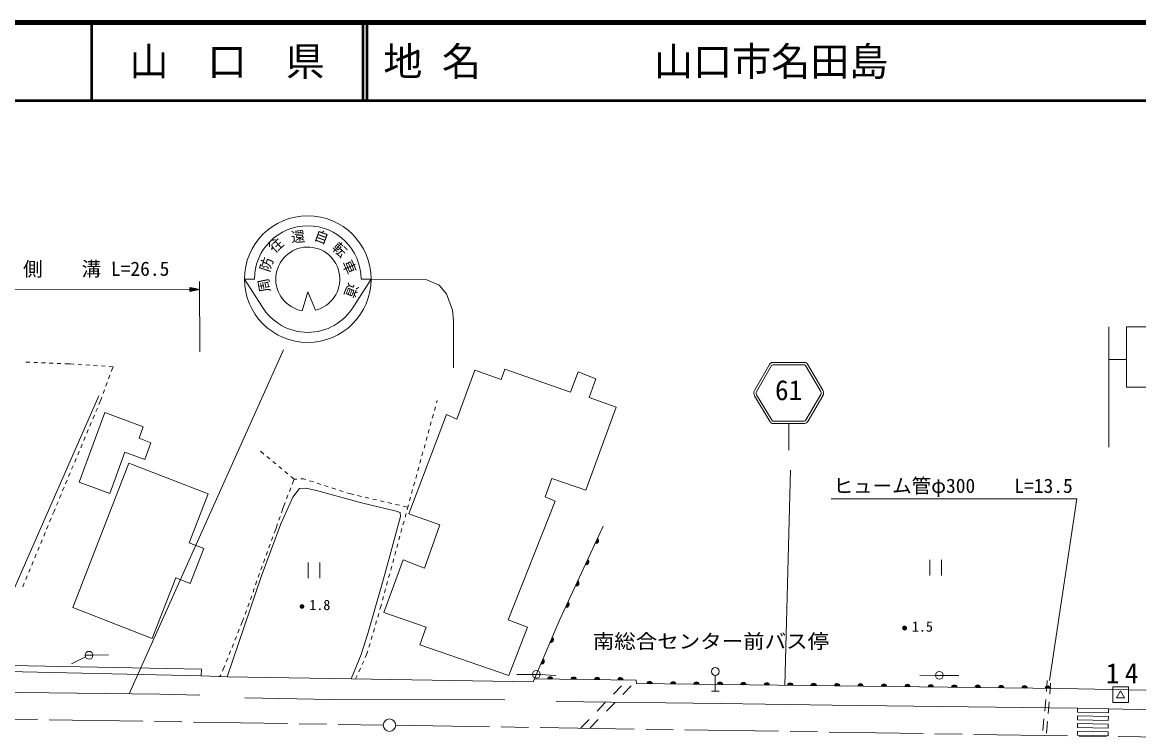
# Model space of a CAD drawing. Units: millimetres, scale not verified. Extents: x 40000 to 680000, y 20000 to 380000.
# Drawn here: x 324166 to 467069, y 288987 to 380000 of the extents above; entities that cross this region are included whole.
import ezdxf
from ezdxf.enums import TextEntityAlignment as Align

# ---------------------------------------------------------------- set-up
doc = ezdxf.new("R2010")
doc.units = ezdxf.units.MM
doc.header["$LTSCALE"] = 1000
doc.linetypes.add('CHAIN', pattern=[18.5, 12, -1.5, 3.5, -1.5])
for name, color, linetype, lineweight in [('M-BGD', 7, 'Continuous', 13), ('M-BMK', 2, 'CHAIN', 13), ('M-BMK-SRVR', 3, 'Continuous', 13), ('M-STR-HTXT', 7, 'Continuous', 13), ('M-STR-STRC', 7, 'Continuous', 13), ('M-STR-STRD', 7, 'Continuous', 13), ('M-TTL', 2, 'Continuous', 140), ('M-TTL-LINE', 7, 'Continuous', 50)]:
    doc.layers.add(name, color=color, linetype=linetype, lineweight=lineweight)
doc.layers.add('M-BGD-HTXT', color=7, linetype='Continuous')
doc.layers.add('M-TTL-TXT', color=7, linetype='Continuous')
doc.styles.add('ＭＳ ゴシック', font='')
doc.styles.get('ＭＳ ゴシック').set_extended_font_data('MS Gothic')

msp = doc.modelspace()

# ---------------------------------------------------------------- linework, layer by layer
at = {"layer": 'M-BGD'}
for p, q in [((324619, 336536), (325119, 336515)), ((325618, 336494), (326118, 336473)), ((326618, 336451), (327117, 336430)), ((327617, 336409), (328116, 336388)), ((328616, 336367), (329115, 336346)), ((329615, 336325), (330287, 336297)), ((330287, 336297), (330796, 336263)), ((331294, 336229), (331793, 336196)), ((332292, 336163), (332791, 336129)), ((333290, 336096), (333789, 336063)), ((334288, 336029), (334787, 335996)), ((335286, 335963), (335794, 335929)), ((335794, 335929), (335559, 335306)), ((335383, 334838), (335207, 334370)), ((334678, 332967), (334501, 332499)), ((335030, 333902), (334854, 333435)), ((334325, 332031), (334090, 331408)), ((377180, 331296), (377270, 331623)), ((333771, 330648), (333577, 330187)), ((334090, 331408), (333965, 331109)), ((376914, 330332), (377047, 330814)), ((332996, 328805), (332803, 328344)), ((333384, 329726), (333190, 329265)), ((376383, 328404), (376516, 328886)), ((376649, 329368), (376781, 329850)), ((332609, 327883), (332415, 327422)), ((376117, 327440), (376250, 327922)), ((331835, 326039), (331641, 325578)), ((332222, 326961), (332028, 326500)), ((375586, 325511), (375719, 325994)), ((375852, 326476), (375984, 326958)), ((331447, 325117), (331254, 324656)), ((354666, 325111), (355084, 324767)), ((355469, 324449), (355855, 324131)), ((375320, 324547), (375453, 325029)), ((330673, 323273), (330479, 322812)), ((331060, 324195), (330866, 323734)), ((356241, 323813), (356626, 323494)), ((357012, 323176), (357398, 322858)), ((374789, 322619), (374922, 323101)), ((375054, 323583), (375187, 324065)), ((330286, 322351), (330092, 321890)), ((357783, 322540), (358169, 322222)), ((358555, 321903), (358972, 321559)), ((358972, 321559), (358719, 320912)), ((358972, 321559), (359323, 321570)), ((359823, 321585), (360174, 321595)), ((360174, 321595), (360472, 321499)), ((374523, 321655), (374656, 322137)), ((329511, 320507), (329317, 320046)), ((329898, 321429), (329705, 320968)), ((358537, 320446), (358354, 319980)), ((360948, 321345), (361424, 321191)), ((361900, 321038), (362375, 320884)), ((362851, 320730), (363327, 320577)), ((363803, 320423), (364279, 320269)), ((364754, 320115), (365230, 319962)), ((373992, 319727), (374125, 320209)), ((374257, 320691), (374390, 321173)), ((329124, 319585), (328930, 319124)), ((358172, 319515), (357990, 319049)), ((365706, 319808), (366004, 319712)), ((366004, 319712), (366589, 319574)), ((367076, 319460), (367563, 319346)), ((368050, 319232), (368537, 319118)), ((369023, 319004), (369510, 318890)), ((369997, 318775), (370484, 318661)), ((373726, 318763), (373859, 319245)), ((328224, 317442), (328048, 317020)), ((328349, 317741), (328224, 317442)), ((328736, 318663), (328543, 318202)), ((357555, 317936), (357322, 317255)), ((357808, 318583), (357555, 317936)), ((370971, 318547), (371457, 318433)), ((371944, 318319), (372431, 318205)), ((372918, 318091), (373503, 317954)), ((373503, 317954), (373417, 317635)), ((373503, 317954), (373593, 318281)), ((327857, 316558), (327665, 316096)), ((356837, 315836), (356604, 315155)), ((357160, 316782), (356998, 316309)), ((373024, 316187), (372893, 315705)), ((373286, 317152), (373155, 316670)), ((327089, 314711), (326898, 314249)), ((327473, 315635), (327281, 315173)), ((356604, 315155), (356415, 314633)), ((372762, 315222), (372631, 314740)), ((326706, 313788), (326514, 313326)), ((355905, 313223), (355735, 312753)), ((356245, 314163), (356075, 313693)), ((372239, 313292), (372108, 312809)), ((372500, 314257), (372370, 313775)), ((325939, 311941), (325747, 311479)), ((326322, 312864), (326130, 312402)), ((355565, 312282), (355395, 311812)), ((371977, 312327), (371846, 311844)), ((325555, 311017), (325363, 310555)), ((354885, 310401), (354715, 309931)), ((355225, 311342), (355055, 310872)), ((360769, 310899), (360769, 308899)), ((362269, 310899), (362269, 308899)), ((371454, 310397), (371323, 309914)), ((371715, 311362), (371584, 310879)), ((440346, 311220), (440346, 309220)), ((441846, 311220), (441846, 309220)), ((324788, 309170), (324596, 308708)), ((325171, 310094), (324979, 309632)), ((354545, 309461), (354375, 308991)), ((371192, 309431), (371061, 308949)), ((324404, 308247), (324212, 307785)), ((353865, 307580), (353695, 307110)), ((354205, 308521), (354035, 308050)), ((370668, 307501), (370537, 307019)), ((370930, 308466), (370799, 307984)), ((353525, 306640), (353355, 306170)), ((370407, 306536), (370276, 306053)), ((352845, 304759), (352675, 304289)), ((353185, 305699), (353015, 305229)), ((370059, 305252), (369944, 304860)), ((370145, 305571), (370059, 305252)), ((352316, 303297), (352124, 302815)), ((352505, 303819), (352316, 303297)), ((369522, 303420), (369381, 302940)), ((369803, 304380), (369662, 303900)), ((351939, 302351), (351754, 301886)), ((369241, 302461), (369100, 301981)), ((351198, 300493), (351013, 300029)), ((351569, 301422), (351383, 300957)), ((368679, 300541), (368538, 300061)), ((368960, 301501), (368819, 301021)), ((332260, 298798), (330465, 297916)), ((332209, 299018), (333209, 299018)), ((333209, 299027), (335208, 299061)), ((350828, 299564), (350642, 299100)), ((368283, 299189), (368072, 298726)), ((368398, 299581), (368283, 299189)), ((350087, 297706), (349895, 297224)), ((350457, 298635), (350272, 298171)), ((367452, 297360), (367246, 296905)), ((367866, 298271), (367659, 297815)), ((349574, 296533), (349463, 296294)), ((349895, 297224), (349784, 296986)), ((367039, 296449), (366829, 295986)), ((389462, 296570), (387462, 296570)), ((389462, 296570), (390462, 296570)), ((390462, 296545), (392459, 296448)), ((412869, 296442), (412869, 294442)), ((441045, 296449), (439045, 296476)), ((441045, 296442), (442045, 296442)), ((442045, 296441), (444045, 296437)), ((399833, 294040), (400874, 295121)), ((402092, 295086), (401044, 294013)), ((412369, 294442), (413369, 294442)), ((455250, 294365), (455372, 295785)), ((455678, 294039), (455801, 295459)), ((397752, 291880), (398792, 292960)), ((455036, 291874), (455164, 293369)), ((455464, 291548), (455593, 293042)), ((399995, 292940), (398947, 291867)), ((395670, 289719), (396711, 290800)), ((397899, 290793), (396851, 289720)), ((454821, 289384), (454950, 290878)), ((455250, 289057), (455379, 290552))]:
    msp.add_line(p, q, dxfattribs=at)
for points in [[(373656, 317125), (377620, 315711), (375629, 310177), (372929, 311208), (370462, 304499), (375844, 302615), (375055, 300355), (386464, 296426), (388850, 302633), (386374, 303557), (392375, 318743), (391084, 319281), (391963, 321631), (396286, 320124), (400179, 330762), (396717, 332000), (397578, 334404), (395317, 335265), (394349, 332700), (385935, 335642), (385469, 334314), (382078, 335480), (379786, 329219), (378468, 329807)], [(334728, 330058), (331444, 321183), (335360, 319733), (337305, 324989), (339832, 324054), (340632, 326215), (339114, 326777), (339653, 328235)], [(337811, 323597), (330637, 305127), (340799, 301179), (343804, 308915), (345666, 308192), (347404, 312666), (345522, 313397), (347954, 319657)], [(463198, 292164), (459224, 292240), (459218, 291740), (463192, 291664)], [(463186, 291183), (459229, 291258), (459223, 290758), (463180, 290683)], [(463174, 290201), (459234, 290277), (459228, 289777), (463167, 289701)], [(463161, 289220), (459239, 289295), (459233, 288795), (463155, 288720)]]:
    msp.add_lwpolyline(points, close=True, dxfattribs=at)
for points in [[(295484, 329542), (293421, 320878), (291986, 317236), (287142, 304732), (284774, 298866), (284344, 297718), (284631, 297467), (299234, 297251), (318877, 297036), (320169, 300839), (323488, 308428), (333946, 332233)], [(350379, 296265), (354765, 309199), (357259, 315855), (358802, 319236), (359663, 320348), (360470, 320402), (361833, 320097), (367592, 318537), (372023, 317460), (372543, 317276), (372579, 316783), (372458, 316321), (371207, 311760), (370274, 308320), (368381, 301808), (367538, 299117), (366282, 295996)], [(389550, 295601), (392985, 303602), (398510, 315550)], [(320330, 297772), (320438, 297763), (347105, 297251), (347051, 296372), (320339, 297000)], [(347051, 296372), (350379, 296265), (366282, 295996), (389550, 295601)], [(457155, 294776), (402780, 295404), (402762, 295852), (389719, 295996)], [(558512, 293251), (535550, 293592), (511403, 293933), (483059, 294273), (457155, 294776)]]:
    msp.add_lwpolyline(points, dxfattribs=at)
for centre, radius in [((359965, 305260), 250), ((359965, 305260), 204), ((359965, 305260), 159), ((359965, 305260), 114), ((359965, 305260), 68.2), ((359965, 305260), 22.7), ((437105, 302497), 250), ((437105, 302497), 204), ((437105, 302497), 159), ((437105, 302497), 114), ((437105, 302497), 68.2), ((437105, 302497), 22.7), ((332709, 299018), 500), ((412869, 296942), 500), ((389962, 296570), 500), ((441545, 296442), 500)]:
    msp.add_circle(centre, radius, dxfattribs=at)
for centre, radius, start, end in [((397588, 313683), 354, 253.97864, 56.38382), ((397588, 313683), 283, 256.20268, 54.15978), ((397588, 313683), 212, 259.94901, 50.41345), ((397588, 313683), 142, 267.66074, 42.70172), ((397588, 313683), 100, 277.9784, 32.38406), ((396328, 310960), 354, 253.97864, 56.38382), ((396328, 310960), 283, 256.20268, 54.15978), ((396328, 310960), 212, 259.94901, 50.41345), ((396328, 310960), 142, 267.66074, 42.70172), ((396328, 310960), 100, 277.9784, 32.38406), ((395069, 308237), 354, 253.97864, 56.38382), ((395069, 308237), 283, 256.20268, 54.15978), ((395069, 308237), 212, 259.94901, 50.41345), ((395069, 308237), 142, 267.66074, 42.70172), ((395069, 308237), 100, 277.9784, 32.38406), ((393810, 305514), 354, 253.97864, 56.38382), ((393810, 305514), 283, 256.20268, 54.15978), ((393810, 305514), 212, 259.94901, 50.41345), ((393810, 305514), 142, 267.66074, 42.70172), ((393810, 305514), 100, 277.9784, 32.38406), ((391809, 301001), 354, 255.56007, 57.96525), ((391809, 301001), 283, 257.78411, 55.74121), ((391809, 301001), 212, 261.53044, 51.99488), ((391809, 301001), 142, 269.24217, 44.28315), ((391809, 301001), 100, 279.55983, 33.96549), ((390626, 298245), 354, 255.56007, 57.96525), ((390626, 298245), 283, 257.78411, 55.74121), ((390626, 298245), 212, 261.53044, 51.99488), ((390626, 298245), 142, 269.24217, 44.28315), ((390626, 298245), 100, 279.55983, 33.96549), ((391740, 295920), 354, 8.16507, 170.57025), ((391740, 295920), 283, 10.38911, 168.34621), ((391740, 295920), 212, 14.13544, 164.59989), ((391740, 295920), 142, 21.84717, 156.88816), ((391740, 295920), 100, 32.16483, 146.57049), ((394740, 295886), 354, 8.16507, 170.57025), ((394740, 295886), 283, 10.38911, 168.34621), ((394740, 295886), 212, 14.13544, 164.59989), ((394740, 295886), 142, 21.84717, 156.88816), ((394740, 295886), 100, 32.16483, 146.57049), ((397740, 295853), 354, 8.16507, 170.57025), ((397740, 295853), 283, 10.38911, 168.34621), ((397740, 295853), 212, 14.13544, 164.59989), ((397740, 295853), 142, 21.84717, 156.88816), ((397740, 295853), 100, 32.16483, 146.57049), ((400740, 295820), 354, 8.16507, 170.57025), ((400740, 295820), 283, 10.38911, 168.34621), ((400740, 295820), 212, 14.13544, 164.59989), ((400740, 295820), 142, 21.84717, 156.88816), ((400740, 295820), 100, 32.16483, 146.57049), ((404468, 295330), 354, 8.13583, 170.541), ((404468, 295330), 283, 10.35986, 168.31697), ((404468, 295330), 212, 14.10619, 164.57064), ((404468, 295330), 142, 21.81792, 156.85891), ((404468, 295330), 100, 32.13558, 146.54125), ((407468, 295295), 354, 8.13583, 170.541), ((407468, 295295), 283, 10.35986, 168.31697), ((407468, 295295), 212, 14.10619, 164.57064), ((407468, 295295), 142, 21.81792, 156.85891), ((407468, 295295), 100, 32.13558, 146.54125), ((410468, 295261), 354, 8.13583, 170.541), ((410468, 295261), 283, 10.35986, 168.31697), ((410468, 295261), 212, 14.10619, 164.57064), ((410468, 295261), 142, 21.81792, 156.85891), ((410468, 295261), 100, 32.13558, 146.54125), ((413468, 295226), 354, 8.13583, 170.541), ((413468, 295226), 283, 10.35986, 168.31697), ((413468, 295226), 212, 14.10619, 164.57064), ((413468, 295226), 142, 21.81792, 156.85891), ((413468, 295226), 100, 32.13558, 146.54125), ((416468, 295191), 354, 8.13583, 170.541), ((416468, 295191), 283, 10.35986, 168.31697), ((416468, 295191), 212, 14.10619, 164.57064), ((416468, 295191), 142, 21.81792, 156.85891), ((416468, 295191), 100, 32.13558, 146.54125), ((419467, 295157), 354, 8.13583, 170.541), ((419467, 295157), 283, 10.35986, 168.31697), ((419467, 295157), 212, 14.10619, 164.57064), ((419467, 295157), 142, 21.81792, 156.85891), ((419467, 295157), 100, 32.13558, 146.54125), ((422467, 295122), 354, 8.13583, 170.541), ((422467, 295122), 283, 10.35986, 168.31697), ((422467, 295122), 212, 14.10619, 164.57064), ((422467, 295122), 142, 21.81792, 156.85891), ((422467, 295122), 100, 32.13558, 146.54125), ((425467, 295087), 354, 8.13583, 170.541), ((425467, 295087), 283, 10.35986, 168.31697), ((425467, 295087), 212, 14.10619, 164.57064), ((425467, 295087), 142, 21.81792, 156.85891), ((425467, 295087), 100, 32.13558, 146.54125), ((428467, 295053), 354, 8.13583, 170.541), ((428467, 295053), 283, 10.35986, 168.31697), ((428467, 295053), 212, 14.10619, 164.57064), ((428467, 295053), 142, 21.81792, 156.85891), ((428467, 295053), 100, 32.13558, 146.54125), ((431467, 295018), 354, 8.13583, 170.541), ((431467, 295018), 283, 10.35986, 168.31697), ((431467, 295018), 212, 14.10619, 164.57064), ((431467, 295018), 142, 21.81792, 156.85891), ((431467, 295018), 100, 32.13558, 146.54125), ((434466, 294984), 354, 8.13583, 170.541), ((434466, 294984), 283, 10.35986, 168.31697), ((434466, 294984), 212, 14.10619, 164.57064), ((434466, 294984), 142, 21.81792, 156.85891), ((434466, 294984), 100, 32.13558, 146.54125), ((437466, 294949), 354, 8.13583, 170.541), ((437466, 294949), 283, 10.35986, 168.31697), ((437466, 294949), 212, 14.10619, 164.57064), ((437466, 294949), 142, 21.81792, 156.85891), ((437466, 294949), 100, 32.13558, 146.54125), ((440466, 294914), 354, 8.13583, 170.541), ((440466, 294914), 283, 10.35986, 168.31697), ((440466, 294914), 212, 14.10619, 164.57064), ((440466, 294914), 142, 21.81792, 156.85891), ((440466, 294914), 100, 32.13558, 146.54125), ((443466, 294880), 354, 8.13583, 170.541), ((443466, 294880), 283, 10.35986, 168.31697), ((443466, 294880), 212, 14.10619, 164.57064), ((443466, 294880), 142, 21.81792, 156.85891), ((443466, 294880), 100, 32.13558, 146.54125), ((446466, 294845), 354, 8.13583, 170.541), ((446466, 294845), 283, 10.35986, 168.31697), ((446466, 294845), 212, 14.10619, 164.57064), ((446466, 294845), 142, 21.81792, 156.85891), ((446466, 294845), 100, 32.13558, 146.54125), ((449465, 294810), 354, 8.13583, 170.541), ((449465, 294810), 283, 10.35986, 168.31697), ((449465, 294810), 212, 14.10619, 164.57064), ((449465, 294810), 142, 21.81792, 156.85891), ((449465, 294810), 100, 32.13558, 146.54125), ((452465, 294776), 354, 8.13583, 170.541), ((452465, 294776), 283, 10.35986, 168.31697), ((452465, 294776), 212, 14.10619, 164.57064), ((452465, 294776), 142, 21.81792, 156.85891), ((452465, 294776), 100, 32.13558, 146.54125), ((455465, 294741), 354, 8.13583, 170.541), ((455465, 294741), 283, 10.35986, 168.31697), ((455465, 294741), 212, 14.10619, 164.57064), ((455465, 294741), 142, 21.81792, 156.85891), ((455465, 294741), 100, 32.13558, 146.54125)]:
    msp.add_arc(centre, radius, start, end, dxfattribs=at)
at = {"layer": 'M-BMK'}
for p, q in [((272101, 291630), (370375, 290086)), ((371975, 290061), (470150, 288518))]:
    msp.add_line(p, q, dxfattribs=at)
at = {"layer": 'M-BMK-SRVR'}
for p, q in [((463750, 292985), (463750, 294985)), ((463750, 294985), (465750, 294985)), ((464750, 294485), (464250, 293585)), ((465250, 293585), (464750, 294485)), ((465750, 294985), (465750, 292985)), ((465750, 292985), (463750, 292985)), ((464250, 293585), (465250, 293585))]:
    msp.add_line(p, q, dxfattribs=at)
msp.add_circle((371175, 290073), 800, dxfattribs=at)
at = {"layer": 'M-STR-HTXT'}
for p, q in [((346869, 345828), (345619, 346075)), ((345619, 346075), (345620, 345575)), ((345869, 346026), (345619, 346025)), ((345619, 345975), (346119, 345976)), ((346369, 345927), (345619, 345925)), ((345619, 345875), (346619, 345878)), ((346869, 345828), (345619, 345825)), ((346869, 345828), (345620, 345575)), ((346891, 337828), (346867, 346828)), ((321641, 345760), (345619, 345825)), ((345620, 345775), (346620, 345778)), ((346370, 345727), (345620, 345725)), ((345620, 345675), (346120, 345676)), ((345870, 345626), (345620, 345625)), ((459144, 319037), (427694, 319037)), ((455645, 295806), (459144, 319037))]:
    msp.add_line(p, q, dxfattribs=at)
at = {"layer": 'M-STR-STRC'}
for p, q in [((352599, 347158), (353888, 347158)), ((354837, 343676), (352599, 347158)), ((368813, 347158), (366582, 343684)), ((367527, 347158), (368813, 347158)), ((463234, 341038), (463234, 325648)), ((337830, 294081), (357606, 338098)), ((419821, 336228), (417890, 332885)), ((420081, 336078), (418150, 332735)), ((424438, 336096), (426397, 332769)), ((424697, 336248), (426655, 332921)), ((463234, 336875), (465508, 336875)), ((417899, 332197), (419879, 328890)), ((418156, 332351), (420136, 329044)), ((426393, 332385), (424441, 329062)), ((426652, 332233), (424700, 328910)), ((422291, 328655), (422291, 325269)), ((421790, 295184), (422507, 322686))]:
    msp.add_line(p, q, dxfattribs=at)
for points in [[(368813, 347158), (375929, 347048), (377545, 346364), (378478, 345245), (379224, 343193), (379349, 341825), (379349, 335784)], [(361680, 343161), (360695, 345509), (359999, 343106)], [(424322, 336498), (422258, 336481), (420194, 336481)], [(424289, 336197), (422260, 336181), (420229, 336181)], [(424284, 328971), (422289, 328955), (420293, 328955)], [(424324, 328672), (422291, 328655), (420256, 328655)]]:
    msp.add_lwpolyline(points, dxfattribs=at)
msp.add_lwpolyline([(491625, 333326), (465508, 333326), (465508, 341038), (491625, 341031)], close=True, dxfattribs=at)
msp.add_circle((360707, 347147), 8108, dxfattribs=at)
for centre, radius, start, end in [((360707, 347147), 6819, 0.09965, 179.90035), ((360707, 347147), 4102, 283.71965, 260.06115), ((360707, 347147), 6819, 210.5904, 329.48207), ((420211, 336054), 427, 92.29572, 156.02366), ((420251, 335991), 191, 96.53703, 152.95737), ((424269, 336007), 191, 27.51575, 83.93609), ((424308, 336071), 427, 24.44946, 88.1774), ((418517, 332549), 711, 151.80974, 209.66878), ((418517, 332549), 412, 151.80974, 209.66878), ((426031, 332580), 412, 330.80435, 28.66338), ((426031, 332580), 711, 330.80435, 28.66338), ((420369, 329257), 612, 216.76349, 259.34701), ((420305, 329158), 203, 214.0004, 273.155), ((424272, 329174), 203, 267.31812, 326.47272), ((424206, 329272), 612, 281.12611, 323.70964)]:
    msp.add_arc(centre, radius, start, end, dxfattribs=at)
at = {"layer": 'M-STR-STRD'}
for points in [[(270842, 295285), (293123, 294604), (297411, 294424), (308712, 294415), (327603, 294191), (341757, 294039), (346905, 293922)], [(352646, 293554), (363733, 293339), (385924, 293303)], [(392499, 293106), (413550, 292837), (427848, 292630), (459215, 292240)], [(463198, 292164), (501014, 291312), (522111, 291114), (557523, 290666)]]:
    msp.add_lwpolyline(points, dxfattribs=at)
at = {"layer": 'M-TTL'}
msp.add_line((680000, 380000), (40000, 380000), dxfattribs=at)
at = {"layer": 'M-TTL-LINE'}
for p, q in [((333000, 380000), (333000, 370000)), ((367750, 380000), (367750, 370000)), ((368250, 380000), (368250, 370000)), ((40000, 370000), (680000, 370000))]:
    msp.add_line(p, q, dxfattribs=at)

# ---------------------------------------------------------------- texts
at = {"layer": 'M-BGD', "style": 'ＭＳ ゴシック'}
for s, p in [('1.8', (360898, 304399)), ('1.5', (438038, 301636))]:
    msp.add_text(s, height=1320, dxfattribs=at).set_placement(p, align=Align.BOTTOM_LEFT)
at = {"layer": 'M-BGD', "insert": (462855, 295429), "char_height": 2566, "attachment_point": 7, "style": 'ＭＳ ゴシック'}
msp.add_mtext('\\T1.4;14', dxfattribs=at)
at = {"layer": 'M-BGD-HTXT', "style": 'ＭＳ ゴシック', "width": 1.1}
msp.add_text('南総合センター前バス停', height=1833, dxfattribs=at).set_placement((412313, 299340), align=Align.BOTTOM_CENTER)
at = {"layer": 'M-STR-HTXT', "style": 'ＭＳ ゴシック'}
msp.add_text('側\u3000\u3000溝 L=26.5', height=1833, rotation=0.155, dxfattribs=at).set_placement((333627, 346993), align=Align.BOTTOM_CENTER)
msp.add_text('ヒューム管φ300\u3000\u3000L=13.5', height=1833, dxfattribs=at).set_placement((443319, 319237), align=Align.BOTTOM_CENTER)
at = {"layer": 'M-STR-STRC', "style": 'ＭＳ ゴシック'}
for s, rotation, p in [('還', 4.673, (359551, 351517)), ('自', 339.55, (362093, 351544)), ('往', 42.306, (357357, 350701)), ('転', 317.008, (364093, 350145)), ('防', 72.102, (356424, 348710)), ('車', 293.991, (365068, 348270)), ('周', 101.145, (356161, 346548)), ('道', 248.857, (365280, 346064))]:
    msp.add_text(s, height=1320, rotation=rotation, dxfattribs=at).set_placement(p, align=Align.BOTTOM_CENTER)
msp.add_text('61', height=2566, dxfattribs=at).set_placement((420514, 330889), align=Align.BOTTOM_LEFT)
at = {"layer": 'M-TTL-TXT', "style": 'ＭＳ ゴシック'}
for s, p in [('地 名', (370380, 375000)), ('山口市名田島', (405024, 375000))]:
    msp.add_text(s, height=3666, dxfattribs=at).set_placement(p, align=Align.MIDDLE_LEFT)
msp.add_text('山\u3000口\u3000県', height=3666, dxfattribs=at).set_placement((350375, 375000), align=Align.MIDDLE_CENTER)

doc.saveas('drawing.dxf')
